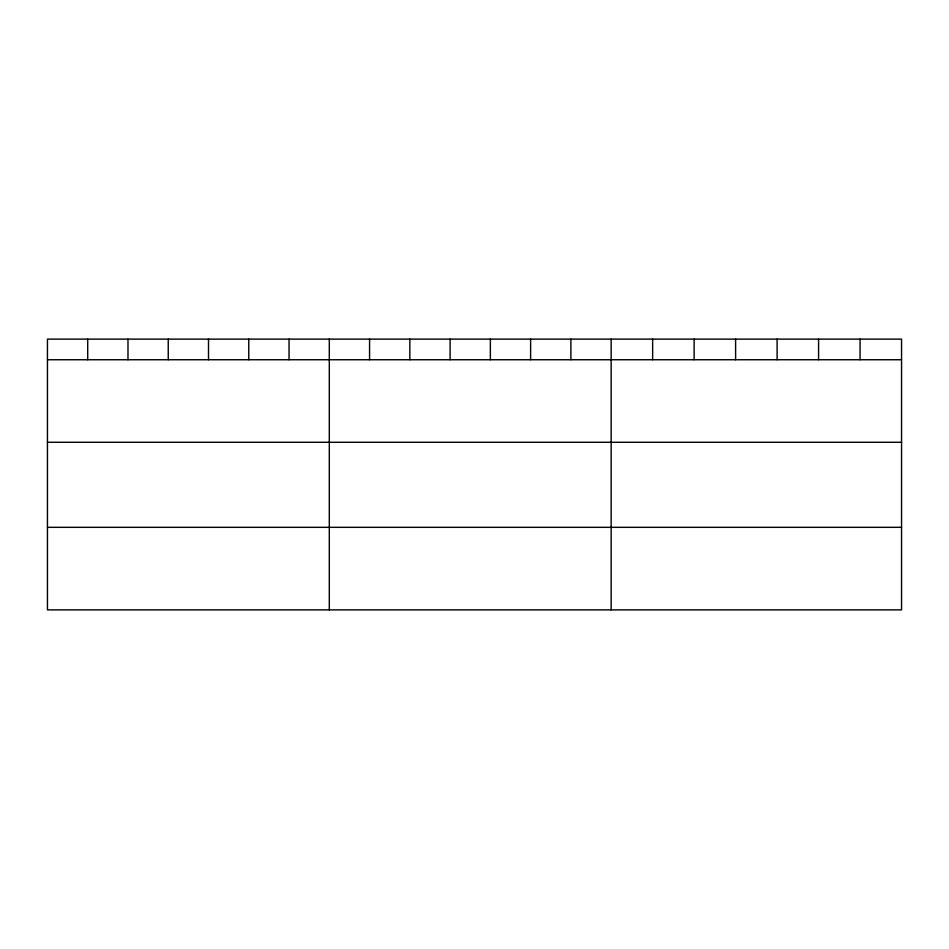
<?xml version="1.0" encoding="UTF-8"?>
<svg xmlns="http://www.w3.org/2000/svg" width="949" height="949" viewBox="0 0 949 949"><rect width="100%" height="100%" fill="white"/><g stroke="black" fill="none" stroke-linecap="round" stroke-linejoin="round"><path stroke-width="1.42" d="M901.55 359.742L901.55 609.875L47.45 609.875L47.45 339.125L901.55 339.125L901.55 359.742L47.45 359.742M47.45 442.281L901.55 442.281M47.45 527.324L901.55 527.324M860.067 339.125L860.067 359.742M818.584 339.125L818.584 359.742M777.101 339.125L777.101 359.742M735.605 339.125L735.605 359.742M694.122 339.125L694.122 359.742M652.639 339.125L652.639 359.742M611.156 339.125L611.156 609.875M570.895 339.125L570.895 359.742M530.621 339.125L530.621 359.742M490.36 339.125L490.36 359.742M450.099 339.125L450.099 359.742M409.838 339.125L409.838 359.742M369.564 339.125L369.564 359.742M329.303 339.125L329.303 609.875M289.042 339.125L289.042 359.742M248.768 339.125L248.768 359.742M208.507 339.125L208.507 359.742M168.246 339.125L168.246 359.742M127.985 339.125L127.985 359.742M87.711 339.125L87.711 359.742"/></g></svg>
